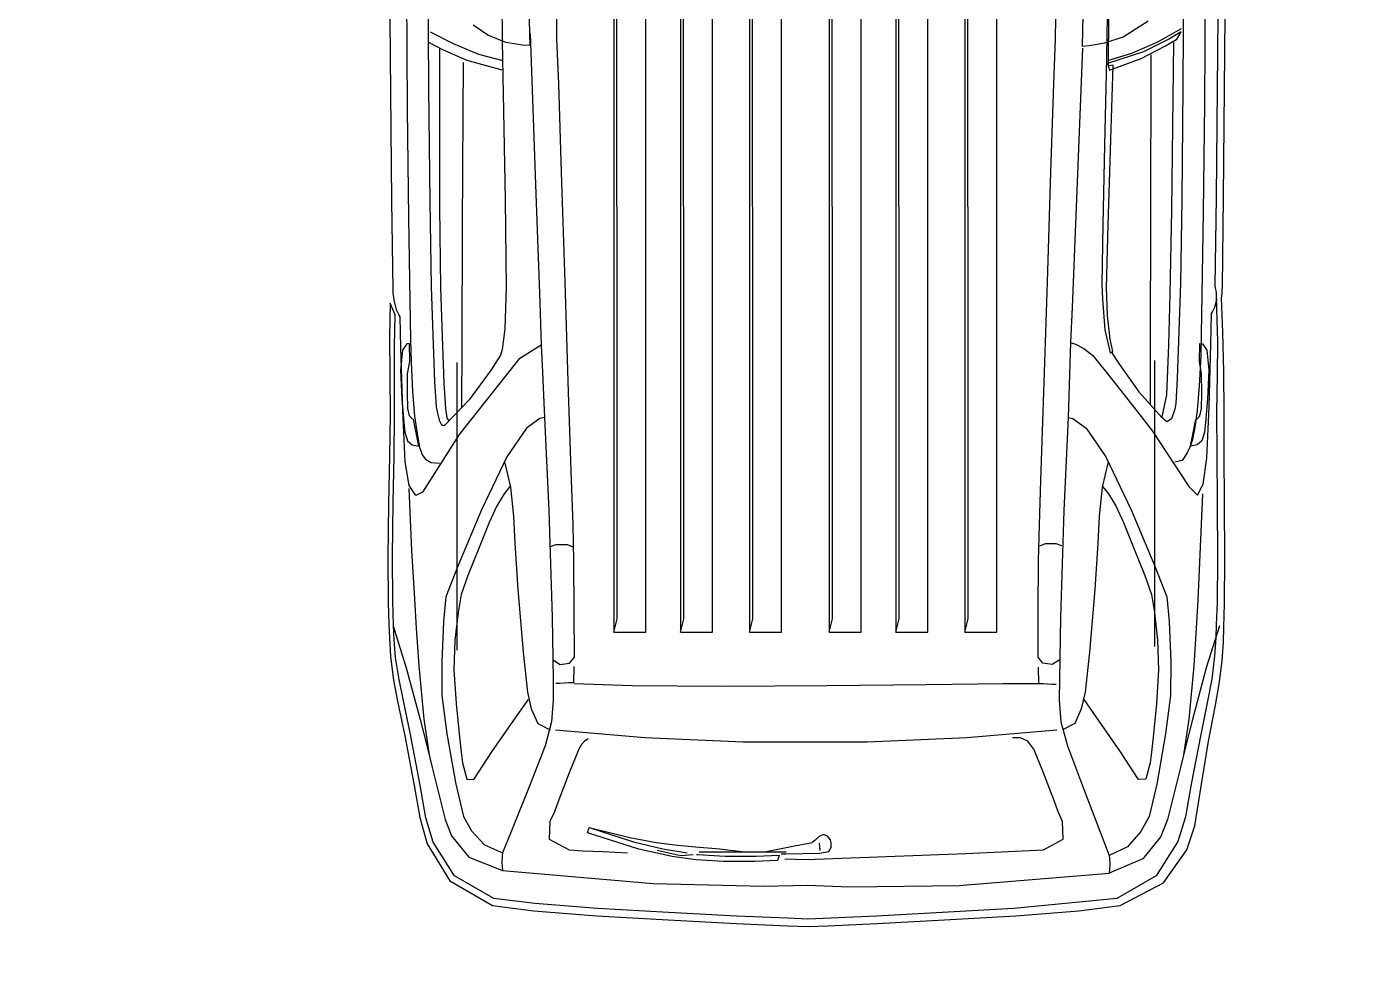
# Model space of a CAD drawing. Header units: millimetres. Extents: x 4156 to 4603, y 996 to 1078.
# Drawn here: x 4177.067 to 4180.344, y 1010.346 to 1012.632 of the extents above; entities that cross this region are included whole.
import ezdxf

# ---------------------------------------------------------------- set-up
doc = ezdxf.new("R2010")
doc.units = ezdxf.units.MM
doc.header["$LTSCALE"] = 20
doc.layers.add('-HIDRO', color=8, linetype='Continuous')

# ---------------------------------------------------------------- blocks, each defined once
blk = doc.blocks.new('Austin Mini dessus')
at = {"color": 8, "flags": 128}
for points in [[(2.1078, 3.7972), (1.9397, 3.7986)], [(2.4284, 3.7942), (2.1078, 3.7972)], [(2.6259, 3.7916), (2.4284, 3.7942)], [(2.6343, 3.7911), (2.6259, 3.7916)], [(2.642, 3.7903), (2.6343, 3.7911)], [(2.649, 3.7893), (2.642, 3.7903)], [(2.6704, 3.7837), (2.649, 3.7893)], [(2.6551, 3.7981), (2.7306, 3.7997)], [(2.6814, 3.7868), (2.6551, 3.7981)], [(2.6822, 3.7782), (2.6704, 3.7837)], [(2.7507, 3.7887), (2.6814, 3.7868)], [(2.7306, 3.7997), (2.8147, 3.7991)], [(2.8237, 3.7886), (2.7507, 3.7887)], [(2.8147, 3.7991), (2.9021, 3.7984)], [(2.9048, 3.7882), (2.8237, 3.7886)], [(2.9021, 3.7984), (2.9944, 3.7997)], [(2.9951, 3.7894), (2.9048, 3.7882)], [(2.9944, 3.7997), (3.0997, 3.8021)], [(3.0966, 3.7917), (2.9951, 3.7894)], [(3.2164, 3.793), (3.0966, 3.7917)], [(3.0997, 3.8021), (3.2215, 3.8034)], [(3.316, 3.7921), (3.2164, 3.793)], [(3.2215, 3.8034), (3.3188, 3.8025)], [(3.3693, 3.7904), (3.316, 3.7921)], [(3.3188, 3.8025), (3.3675, 3.8008)], [(3.3675, 3.8008), (3.3972, 3.7998)], [(3.4015, 3.7895), (3.3693, 3.7904)], [(3.3706, 3.7916), (3.4639, 3.7624)], [(3.3972, 3.7998), (3.439, 3.7972)], [(3.4406, 3.7862), (3.4015, 3.7895)], [(3.439, 3.7972), (3.4912, 3.7905)], [(3.4894, 3.7783), (3.4406, 3.7862)], [(3.4912, 3.7905), (3.5375, 3.7819)], [(1.9674, 3.7618), (2.2252, 3.7604)], [(2.2252, 3.7604), (2.4664, 3.7574)], [(2.4664, 3.7574), (2.6503, 3.7544)], [(2.6503, 3.7544), (2.7365, 3.753)], [(2.6858, 3.7757), (2.6822, 3.7782)], [(2.7538, 3.7741), (2.6858, 3.7757)], [(2.7449, 3.7554), (2.7458, 3.7609)], [(2.7845, 3.7544), (2.7449, 3.7554)], [(2.7458, 3.7609), (2.7598, 3.7709)], [(2.8931, 3.7702), (2.7538, 3.7741)], [(2.7598, 3.7709), (2.8041, 3.7753)], [(2.8122, 3.7594), (2.7845, 3.7544)], [(2.8041, 3.7753), (2.8678, 3.772)], [(2.8551, 3.7596), (2.8122, 3.7594)], [(2.8891, 3.7588), (2.8551, 3.7596)], [(2.8678, 3.772), (2.9199, 3.7677)], [(2.9053, 3.7556), (2.8891, 3.7588)], [(3.0069, 3.7651), (2.8931, 3.7702)], [(2.9118, 3.7497), (2.9053, 3.7556)], [(2.9199, 3.7677), (2.9416, 3.7655)], [(2.9416, 3.7655), (2.9606, 3.76)], [(2.9606, 3.76), (2.9698, 3.7493)], [(3.0599, 3.7557), (3.0069, 3.7651)], [(3.0819, 3.7412), (3.0599, 3.7557)], [(3.0661, 3.7568), (3.2036, 3.7505)], [(3.4639, 3.7624), (3.5784, 3.7316)], [(3.5334, 3.7691), (3.4894, 3.7783)], [(3.6119, 3.753), (3.5334, 3.7691)], [(3.5375, 3.7819), (3.6147, 3.7659)], [(3.6147, 3.7659), (3.7245, 3.7448)], [(2.7365, 3.753), (2.7855, 3.7519)], [(2.7855, 3.7519), (2.851, 3.7488)], [(2.851, 3.7488), (2.9058, 3.7442)], [(2.9058, 3.7442), (2.9441, 3.7386)], [(2.913, 3.7465), (2.9118, 3.7497)], [(2.9725, 3.7349), (2.913, 3.7465)], [(2.9441, 3.7386), (2.9744, 3.7329)], [(2.9469, 3.6452), (3.0743, 3.7267)], [(2.9698, 3.7493), (2.9725, 3.7349)], [(2.9744, 3.7329), (2.9916, 3.7274)], [(2.9916, 3.7274), (3.001, 3.7198)], [(3.0743, 3.7267), (3.0819, 3.7412)], [(3.2036, 3.7505), (3.3106, 3.7441)], [(3.3106, 3.7441), (3.3759, 3.7402)], [(3.3759, 3.7402), (3.4593, 3.7344)], [(3.4593, 3.7344), (3.5777, 3.7235)], [(3.5777, 3.7235), (3.6563, 3.7118)], [(3.5784, 3.7316), (3.6421, 3.7153)], [(3.7239, 3.7317), (3.6119, 3.753)], [(3.7964, 3.7192), (3.7239, 3.7317)], [(3.7245, 3.7448), (3.7958, 3.7324)], [(3.7958, 3.7324), (3.8536, 3.716)], [(1.8979, 3.7134), (2.0543, 3.714)], [(2.0537, 3.7091), (2.0796, 3.6584)], [(2.0543, 3.714), (2.1798, 3.7129)], [(2.094, 3.6816), (2.0773, 3.7122)], [(2.1798, 3.7129), (2.4309, 3.7103)], [(2.4309, 3.7103), (2.6188, 3.7069)], [(2.6188, 3.7069), (2.7259, 3.7034)], [(2.7259, 3.7034), (2.8298, 3.6998)], [(2.8298, 3.6998), (2.8852, 3.6963)], [(2.8852, 3.6963), (2.8995, 3.6935)], [(3.001, 3.7198), (3.0087, 3.7071)], [(3.0087, 3.7071), (3.01, 3.6884)], [(3.6421, 3.7153), (3.6846, 3.7048)], [(3.6846, 3.7048), (3.7528, 3.688)], [(3.8504, 3.7028), (3.7964, 3.7192)], [(3.9251, 3.6552), (3.8504, 3.7028)], [(3.8536, 3.716), (3.9358, 3.6662)], [(2.0918, 3.6884), (2.2083, 3.6887)], [(2.1175, 3.6272), (2.094, 3.6816)], [(2.2083, 3.6887), (2.4426, 3.6885)], [(2.4426, 3.6885), (2.6215, 3.6864)], [(2.6215, 3.6864), (2.7286, 3.6829)], [(2.7286, 3.6829), (2.8326, 3.6793)], [(2.8326, 3.6793), (2.8879, 3.6758)], [(2.8698, 3.6229), (2.9257, 3.6769)], [(2.8879, 3.6758), (2.8994, 3.674)], [(2.8994, 3.674), (2.9094, 3.6722)], [(2.8995, 3.6935), (2.9148, 3.6898)], [(2.9094, 3.6722), (2.9171, 3.6679)], [(2.9148, 3.6898), (2.9254, 3.6845)], [(2.9269, 3.6823), (2.9254, 3.6845)], [(2.9257, 3.6769), (2.9271, 3.6797)], [(2.9271, 3.6797), (2.9269, 3.6823)], [(3.2381, 3.6482), (3.3067, 3.6745)], [(3.3067, 3.6745), (3.361, 3.68)], [(3.361, 3.68), (3.4507, 3.6839)], [(3.4507, 3.6839), (3.525, 3.6834)], [(3.525, 3.6834), (3.6102, 3.6722)], [(3.6102, 3.6722), (3.7219, 3.6526)], [(3.7528, 3.688), (3.8, 3.6763)], [(3.8, 3.6763), (3.8361, 3.6624)], [(3.9358, 3.6662), (3.9909, 3.5714)], [(2.0796, 3.6584), (2.1036, 3.6021)], [(2.1218, 3.6365), (2.2347, 3.637)], [(2.2347, 3.637), (2.4865, 3.6382)], [(2.4865, 3.6382), (2.7473, 3.6393)], [(2.7473, 3.6393), (2.8869, 3.6399)], [(2.7793, 3.5129), (2.9469, 3.6452)], [(2.7871, 3.6502), (3.4246, 3.6502)], [(3.1134, 3.5955), (3.2381, 3.6482)], [(3.2592, 3.6259), (3.3014, 3.6408)], [(3.3014, 3.6408), (3.3411, 3.6477)], [(3.3411, 3.6477), (3.4025, 3.6546)], [(3.4025, 3.6546), (3.4682, 3.6568)], [(3.4682, 3.6568), (3.5432, 3.6518)], [(3.5432, 3.6518), (3.6174, 3.6446)], [(3.6174, 3.6446), (3.651, 3.6408)], [(3.651, 3.6408), (3.6741, 3.6378)], [(3.6741, 3.6378), (3.7107, 3.6285)], [(3.7219, 3.6526), (3.793, 3.6355)], [(3.793, 3.6355), (3.8251, 3.6178)], [(3.8361, 3.6624), (3.8831, 3.6237)], [(3.9748, 3.5682), (3.9251, 3.6552)], [(2.0615, 3.5818), (2.0389, 3.6143)], [(2.1391, 3.55), (2.1175, 3.6272)], [(2.8029, 3.5745), (2.8698, 3.6229)], [(3.1969, 3.6007), (3.2592, 3.6259)], [(3.7113, 3.6124), (3.6503, 3.5725)], [(3.7107, 3.6285), (3.7113, 3.6124)], [(3.8251, 3.6178), (3.8563, 3.5892)], [(3.8831, 3.6237), (3.9133, 3.5491)], [(2.0778, 3.5418), (2.0615, 3.5818)], [(2.1036, 3.6021), (2.1179, 3.5483)], [(2.7705, 3.5534), (2.8029, 3.5745)], [(2.9962, 3.5397), (3.1134, 3.5955)], [(3.1044, 3.562), (3.1417, 3.5787)], [(3.1417, 3.5787), (3.1969, 3.6007)], [(3.8563, 3.5892), (3.8742, 3.5491)], [(1.8885, 3.5517), (2.0756, 3.55)], [(2.0756, 3.55), (2.1906, 3.5477)], [(2.1906, 3.5477), (2.4267, 3.5434)], [(2.712, 3.5443), (2.7579, 3.5502)], [(2.7579, 3.5502), (2.7705, 3.5534)], [(3.0068, 3.545), (3.0636, 3.5315)], [(3.0618, 3.5326), (3.0778, 3.5457)], [(3.0778, 3.5457), (3.1044, 3.562)], [(3.6503, 3.5725), (3.5724, 3.5187)], [(3.8253, 3.5293), (3.8742, 3.5491)], [(3.8742, 3.5491), (3.8804, 3.5498)], [(3.8804, 3.5498), (3.8953, 3.5506)], [(3.8953, 3.5506), (3.9133, 3.5491)], [(3.9133, 3.5491), (3.9421, 3.2156)], [(3.9862, 3.4773), (3.9748, 3.5682)], [(3.9909, 3.5714), (4.0023, 3.48)], [(2.0837, 3.5046), (2.0778, 3.5418)], [(2.4267, 3.5434), (2.6206, 3.5411)], [(2.6206, 3.5411), (2.712, 3.5443)], [(2.9326, 3.496), (2.9962, 3.5397)], [(3.0636, 3.5315), (3.1275, 3.5247)], [(3.1275, 3.5247), (3.1878, 3.5219)], [(3.1878, 3.5219), (3.29, 3.5153)], [(3.29, 3.5153), (3.4288, 3.5036)], [(3.5724, 3.5187), (3.5339, 3.4917)], [(3.7236, 3.4885), (3.8253, 3.5293)], [(1.8885, 3.4935), (2.0844, 3.4883)], [(2.0579, 3.4882), (2.4134, 3.475)], [(2.0844, 3.4883), (2.0837, 3.5046)], [(2.7489, 3.4635), (2.7793, 3.5129)], [(2.9113, 3.4668), (2.9326, 3.496)], [(3.4288, 3.5036), (3.5179, 3.4935)], [(3.5179, 3.4935), (3.5549, 3.4854)], [(3.5549, 3.4854), (3.5868, 3.4709)], [(3.6368, 3.4545), (3.7236, 3.4885)], [(2.4134, 3.475), (2.6537, 3.4666)], [(2.6537, 3.4666), (2.7489, 3.4635)], [(2.7489, 3.4635), (2.8086, 3.4608)], [(2.8086, 3.4608), (2.8767, 3.4577)], [(2.8767, 3.4577), (2.9092, 3.4563)], [(2.9092, 3.4563), (2.9113, 3.4668)], [(2.9092, 3.4563), (3.1149, 3.4465)], [(3.5868, 3.4709), (3.6013, 3.4438)], [(3.9969, 3.3387), (3.9862, 3.4773)], [(4.0023, 3.48), (4.0132, 3.3405)], [(2.0699, 3.4284), (1.9786, 3.4297)], [(2.1695, 3.4247), (2.0699, 3.4284)], [(3.1149, 3.4465), (3.3513, 3.4394)], [(3.1945, 3.4428), (3.1904, 3.4299)], [(3.1904, 3.4299), (3.1906, 3.4059)], [(3.3513, 3.4394), (3.4895, 3.4367)], [(3.4471, 3.4365), (3.4563, 3.4213)], [(3.4895, 3.4367), (3.5356, 3.4366)], [(3.4982, 3.4219), (3.4986, 3.4312)], [(3.5356, 3.4366), (3.5836, 3.4404)], [(3.5836, 3.4404), (3.6368, 3.4545)], [(3.6013, 3.4314), (3.6181, 3.2335)], [(3.756, 3.4243), (3.7841, 3.435)], [(3.7841, 3.435), (3.8045, 3.444)], [(3.8045, 3.444), (3.8435, 3.4455)], [(3.8435, 3.4455), (3.8675, 3.4012)], [(2.3653, 3.4184), (2.1695, 3.4247)], [(2.6091, 3.4106), (2.3653, 3.4184)], [(2.8528, 3.4028), (2.6091, 3.4106)], [(3.0481, 3.3965), (2.8528, 3.4028)], [(3.147, 3.3929), (3.0481, 3.3965)], [(3.1906, 3.4059), (3.1955, 3.3932)], [(3.4534, 3.4004), (3.4403, 3.3899)], [(3.4563, 3.4213), (3.4534, 3.4004)], [(3.4969, 3.3921), (3.4973, 3.4027)], [(3.4973, 3.4027), (3.4982, 3.4219)], [(3.6439, 3.38), (3.6968, 3.4013)], [(3.6968, 3.4013), (3.756, 3.4243)], [(3.8675, 3.4012), (3.8692, 3.3713)], [(3.2267, 3.3909), (3.147, 3.3929)], [(3.3378, 3.39), (3.2267, 3.3909)], [(3.4403, 3.3899), (3.3378, 3.39)], [(3.4605, 3.391), (3.4969, 3.3921)], [(3.4984, 3.3906), (3.5032, 3.2619)], [(3.6215, 3.3593), (3.6261, 3.3671)], [(3.6261, 3.3671), (3.6334, 3.3741)], [(3.6334, 3.3741), (3.6439, 3.38)], [(3.8692, 3.3713), (3.8712, 3.3271)], [(3.8294, 3.3605), (3.8176, 3.3569)], [(3.8176, 3.3569), (3.8402, 3.2669)], [(3.8176, 3.3569), (3.8491, 3.259)], [(3.8656, 3.2467), (3.8294, 3.3605)], [(4.0064, 3.181), (3.9969, 3.3387)], [(4.0132, 3.3405), (4.0227, 3.1819)], [(3.8712, 3.3271), (3.8736, 3.2722)], [(1.521, 3.3024), (3.3849, 3.3024)], [(3.3552, 3.2953), (1.5269, 3.296)], [(3.3849, 3.3024), (3.3552, 3.2953)], [(3.3849, 3.3024), (3.3849, 3.2314)], [(3.5032, 3.2619), (3.5043, 3.0618)], [(3.8402, 3.2669), (3.8508, 3.2084)], [(3.8491, 3.259), (3.8648, 3.1939)], [(3.3849, 3.2314), (1.521, 3.2314)], [(3.6181, 3.2335), (3.6277, 3.0159)], [(3.8822, 3.1732), (3.8656, 3.2467)], [(3.8508, 3.2084), (3.8565, 3.1612)], [(3.8648, 3.1939), (3.8741, 3.1401)], [(3.868, 3.2065), (3.8741, 3.1805)], [(3.9421, 3.2156), (3.9474, 2.9699)], [(3.8565, 3.1612), (3.8604, 3.1213)], [(3.8741, 3.1805), (3.8782, 3.1603)], [(3.8782, 3.1603), (3.8797, 3.1523)], [(3.8893, 3.1208), (3.8822, 3.1732)], [(4.0139, 3.0308), (4.0064, 3.181)], [(4.0227, 3.1819), (4.0303, 3.0312)], [(1.521, 3.1548), (3.3849, 3.1548)], [(1.521, 3.1548), (3.3849, 3.1548)], [(3.3552, 3.1477), (1.5269, 3.1484)], [(3.3849, 3.1548), (3.3552, 3.1477)], [(3.3849, 3.1548), (3.3849, 3.0838)], [(3.8797, 3.1523), (3.8778, 3.1263)], [(3.8604, 3.1213), (3.8653, 3.0676)], [(3.8718, 3.1136), (3.8718, 3.0663)], [(3.8772, 3.1193), (3.8773, 3.1186)], [(3.8773, 3.1186), (3.8774, 3.1179)], [(3.8774, 3.1179), (3.8775, 3.1172)], [(3.8775, 3.1172), (3.8809, 3.056)], [(3.8927, 3.0595), (3.8893, 3.1208)], [(3.3849, 3.0838), (1.521, 3.0838)], [(3.5043, 3.0618), (3.503, 2.8311)], [(3.8653, 3.0676), (3.8715, 3.0137)], [(3.8718, 3.0663), (3.8715, 2.9763)], [(3.8809, 3.056), (3.8809, 2.9867)], [(3.8927, 2.9903), (3.8927, 3.0595)], [(3.6277, 3.0159), (3.6279, 2.8795)], [(4.019, 2.9175), (4.0139, 3.0308)], [(4.0303, 3.0312), (4.0353, 2.9173)], [(1.521, 3.0018), (3.3849, 3.0018)], [(1.521, 3.0017), (3.3849, 3.0017)], [(3.3552, 2.9947), (1.5269, 2.9954)], [(3.3849, 3.0017), (3.3552, 2.9947)], [(3.3849, 3.0018), (3.3849, 2.9307)], [(3.8809, 2.9867), (3.8793, 2.9363)], [(3.8911, 2.9399), (3.8927, 2.9903)], [(3.8717, 2.9689), (3.8581, 2.9022)], [(3.8715, 2.9763), (3.8713, 2.9207)], [(3.9474, 2.9699), (3.9456, 2.8742)], [(3.3849, 2.9307), (1.521, 2.9307)], [(3.8763, 2.9214), (3.8745, 2.8469)], [(3.8764, 2.9319), (3.8763, 2.9214)], [(3.8793, 2.9363), (3.8911, 2.9399)], [(3.8871, 2.9232), (3.8888, 2.876)], [(3.8581, 2.9022), (3.8521, 2.8707)], [(4.0208, 2.8728), (4.019, 2.9175)], [(4.0353, 2.9173), (4.0372, 2.8721)], [(3.6279, 2.8795), (3.6277, 2.7413)], [(3.8458, 2.8564), (3.8507, 2.8629)], [(3.8521, 2.8707), (3.8507, 2.8629)], [(3.8888, 2.876), (3.8844, 2.7575)], [(3.9456, 2.8742), (3.9489, 2.78)], [(4.0141, 2.7205), (4.0208, 2.8728)], [(4.0372, 2.8721), (4.0353, 2.829)], [(3.503, 2.8311), (3.5007, 2.6103)], [(3.8333, 2.8378), (3.8378, 2.8476)], [(3.8369, 2.8289), (3.8333, 2.8378)], [(3.8378, 2.8476), (3.8458, 2.8564)], [(3.8688, 2.8456), (3.8527, 2.8468)], [(3.8745, 2.8469), (3.8712, 2.8257)], [(1.521, 2.8252), (3.3849, 2.8252)], [(1.521, 2.8252), (3.3849, 2.8252)], [(3.3552, 2.8181), (1.5269, 2.8188)], [(3.3849, 2.8252), (3.3552, 2.8181)], [(3.3849, 2.8252), (3.3849, 2.7542)], [(3.8449, 2.8226), (3.8369, 2.8289)], [(3.8518, 2.8207), (3.8449, 2.8226)], [(3.8621, 2.821), (3.8518, 2.8207)], [(3.8712, 2.8257), (3.8621, 2.821)], [(4.0353, 2.829), (4.0303, 2.7187)], [(3.9489, 2.78), (3.9462, 2.5372)], [(3.3849, 2.7542), (1.521, 2.7542)], [(3.6277, 2.7413), (3.6181, 2.5203)], [(3.8844, 2.7575), (3.8754, 2.5224)], [(3.9974, 2.4164), (4.0141, 2.7205)], [(4.0303, 2.7187), (4.0227, 2.5701)], [(1.521, 2.6777), (3.3849, 2.6777)], [(1.521, 2.6776), (3.3849, 2.6776)], [(3.3552, 2.6705), (1.5269, 2.6712)], [(3.3849, 2.6776), (3.3552, 2.6705)], [(3.3849, 2.6777), (3.3849, 2.6066)], [(3.3849, 2.6066), (1.521, 2.6066)], [(3.5007, 2.6103), (3.4987, 2.4401)], [(4.0227, 2.5701), (4.0132, 2.4114)], [(3.9462, 2.5372), (3.9187, 2.2052)], [(1.521, 2.5246), (3.3849, 2.5246)], [(1.521, 2.5246), (3.3849, 2.5246)], [(3.3552, 2.5175), (1.5269, 2.5182)], [(3.3849, 2.5246), (3.3552, 2.5175)], [(3.3849, 2.5246), (3.3849, 2.4536)], [(3.6181, 2.5203), (3.6013, 2.3205)], [(3.8754, 2.5224), (3.8675, 2.3507)], [(3.3849, 2.4536), (1.521, 2.4536)], [(3.4987, 2.4401), (3.4984, 2.3614)], [(3.6192, 2.401), (3.619, 2.419)], [(3.9754, 2.1881), (3.9974, 2.4164)], [(3.6261, 2.3848), (3.6192, 2.401)], [(3.6439, 2.372), (3.6261, 2.3848)], [(4.0132, 2.4114), (4.0023, 2.272)], [(3.0481, 2.356), (2.8528, 2.3496)], [(3.147, 2.3596), (3.0481, 2.356)], [(3.2267, 2.3616), (3.147, 2.3596)], [(3.1892, 2.3465), (3.1942, 2.3592)], [(3.3378, 2.3625), (3.2267, 2.3616)], [(3.4403, 2.3625), (3.3378, 2.3625)], [(3.4534, 2.352), (3.4403, 2.3625)], [(3.462, 2.3625), (3.4984, 2.3614)], [(3.4984, 2.3614), (3.4988, 2.3509)], [(3.6968, 2.3507), (3.6439, 2.372)], [(2.0699, 2.3241), (1.9786, 2.3223)], [(2.1695, 2.3277), (2.0699, 2.3241)], [(2.3653, 2.3341), (2.1695, 2.3277)], [(2.6091, 2.3418), (2.3653, 2.3341)], [(2.8528, 2.3496), (2.6091, 2.3418)], [(3.189, 2.3226), (3.1892, 2.3465)], [(3.4471, 2.3159), (3.4563, 2.3312)], [(3.4563, 2.3312), (3.4534, 2.352)], [(3.4988, 2.3509), (3.4997, 2.3317)], [(3.4997, 2.3317), (3.5002, 2.3223)], [(3.756, 2.3277), (3.6968, 2.3507)], [(3.7841, 2.317), (3.756, 2.3277)], [(3.8675, 2.3507), (3.8435, 2.3065)], [(2.7418, 2.2903), (2.9092, 2.2957)], [(2.9092, 2.2957), (3.1149, 2.3055)], [(2.9092, 2.2957), (2.9113, 2.2851)], [(3.1149, 2.3055), (3.3513, 2.3125)], [(3.1931, 2.3097), (3.189, 2.3226)], [(3.3513, 2.3125), (3.4895, 2.3152)], [(3.4895, 2.3152), (3.5356, 2.3154)], [(3.5356, 2.3154), (3.5836, 2.3116)], [(3.5836, 2.3116), (3.6368, 2.2975)], [(3.5868, 2.2811), (3.6013, 2.3081)], [(3.6368, 2.2975), (3.725, 2.2641)], [(3.8045, 2.308), (3.7841, 2.317)], [(3.8435, 2.3065), (3.8045, 2.308)], [(1.881, 2.2603), (2.0858, 2.2644)], [(2.0858, 2.2644), (2.0844, 2.2494)], [(2.0905, 2.2638), (2.4428, 2.2777)], [(2.4428, 2.2777), (2.6647, 2.2869)], [(2.6647, 2.2869), (2.7418, 2.2903)], [(2.7431, 2.2881), (2.7462, 2.2798)], [(2.7462, 2.2798), (2.7556, 2.2611)], [(2.9113, 2.2851), (2.9326, 2.256)], [(3.5179, 2.2584), (3.5549, 2.2666)], [(3.5549, 2.2666), (3.5868, 2.2811)], [(3.725, 2.2641), (3.8293, 2.2244)], [(4.0023, 2.272), (3.9909, 2.1805)], [(2.0844, 2.2494), (2.0784, 2.2142)], [(2.7556, 2.2611), (2.7718, 2.2409)], [(2.7718, 2.2409), (2.8239, 2.1987)], [(2.9326, 2.256), (2.9962, 2.2123)], [(3.1878, 2.23), (3.29, 2.2366)], [(3.29, 2.2366), (3.4288, 2.2483)], [(3.4288, 2.2483), (3.5179, 2.2584)], [(3.5724, 2.2333), (3.5339, 2.2602)], [(2.0035, 2.2094), (2.0815, 2.2103)], [(2.1294, 2.2062), (2.0102, 2.2055)], [(2.0784, 2.2142), (2.0651, 2.1737)], [(2.0815, 2.2103), (2.0895, 2.2105)], [(2.0895, 2.2105), (2.1118, 2.2109)], [(2.0987, 2.1289), (2.1242, 2.2089)], [(2.1021, 2.1554), (2.1177, 2.2065)], [(2.1118, 2.2109), (2.1463, 2.2115)], [(2.1242, 2.2089), (2.1389, 2.2041)], [(2.128, 2.1963), (2.1294, 2.2062)], [(2.1463, 2.2115), (2.305, 2.215)], [(2.4818, 2.2073), (2.2935, 2.2014)], [(2.305, 2.215), (2.4809, 2.219)], [(2.4809, 2.219), (2.6134, 2.2208)], [(2.6213, 2.2106), (2.4818, 2.2073)], [(2.6134, 2.2208), (2.6469, 2.2196)], [(2.6829, 2.2085), (2.6213, 2.2106)], [(2.6469, 2.2196), (2.7143, 2.2143)], [(2.7355, 2.2029), (2.6829, 2.2085)], [(2.7143, 2.2143), (2.7654, 2.2024)], [(2.9962, 2.2123), (3.1134, 2.1564)], [(3.0068, 2.207), (3.0636, 2.2205)], [(3.0618, 2.2194), (3.0778, 2.2063)], [(3.0636, 2.2205), (3.1275, 2.2272)], [(3.0778, 2.2063), (3.1044, 2.19)], [(3.1275, 2.2272), (3.1878, 2.23)], [(3.6503, 2.1795), (3.5724, 2.2333)], [(3.8293, 2.2244), (3.8797, 2.2052)], [(3.8604, 2.1645), (3.8797, 2.2052)], [(3.8797, 2.2052), (3.8859, 2.2044)], [(3.8859, 2.2044), (3.9007, 2.2036)], [(3.8872, 2.13), (3.9187, 2.2052)], [(3.9007, 2.2036), (3.9187, 2.2052)], [(2.1389, 2.2041), (2.1134, 2.1336)], [(2.2935, 2.2014), (2.128, 2.1963)], [(2.7627, 2.1969), (2.7355, 2.2029)], [(2.7654, 2.2024), (2.7627, 2.1969)], [(2.763, 2.2003), (2.7912, 2.1821)], [(2.7912, 2.1821), (2.8517, 2.139)], [(2.8239, 2.1987), (2.9002, 2.139)], [(3.1044, 2.19), (3.1417, 2.1733)], [(3.7113, 2.1396), (3.6503, 2.1795)], [(3.9249, 2.1008), (3.9754, 2.1881)], [(3.9909, 2.1805), (3.9406, 2.0845)], [(2.0651, 2.1737), (2.0297, 2.1186)], [(2.0769, 2.098), (2.1021, 2.1554)], [(3.1134, 2.1564), (3.2381, 2.1037)], [(3.1417, 2.1733), (3.1969, 2.1512)], [(3.1969, 2.1512), (3.2592, 2.1261)], [(3.8265, 2.1348), (3.8604, 2.1645)], [(2.0692, 2.0713), (2.0987, 2.1289)], [(2.1134, 2.1336), (2.085, 2.08)], [(2.8517, 2.139), (2.9088, 2.0884)], [(2.9002, 2.139), (2.9394, 2.1086)], [(3.2592, 2.1261), (3.3014, 2.1112)], [(3.6741, 2.1142), (3.7107, 2.1235)], [(3.7107, 2.1235), (3.7113, 2.1396)], [(3.7219, 2.0993), (3.793, 2.1165)], [(3.793, 2.1165), (3.8265, 2.1348)], [(3.8375, 2.0902), (3.8872, 2.13)], [(2.0471, 2.045), (2.0769, 2.098)], [(2.1047, 2.1129), (2.4742, 2.1134)], [(2.4742, 2.1134), (2.7383, 2.1137)], [(2.7383, 2.1137), (2.8794, 2.1139)], [(2.7825, 2.1047), (3.4166, 2.1047)], [(2.8587, 2.0775), (2.9076, 2.0883)], [(2.9122, 2.0845), (2.9088, 2.0884)], [(2.9394, 2.1086), (3.062, 2.0282)], [(3.2381, 2.1037), (3.3067, 2.0774)], [(3.3014, 2.1112), (3.3411, 2.1043)], [(3.3411, 2.1043), (3.4025, 2.0974)], [(3.4025, 2.0974), (3.4682, 2.0952)], [(3.4682, 2.0952), (3.5432, 2.1001)], [(3.5432, 2.1001), (3.6174, 2.1074)], [(3.6102, 2.0798), (3.7219, 2.0993)], [(3.6174, 2.1074), (3.651, 2.1112)], [(3.651, 2.1112), (3.6741, 2.1142)], [(3.8, 2.0757), (3.8375, 2.0902)], [(3.8485, 2.0526), (3.9249, 2.1008)], [(2.0542, 2.0453), (2.0692, 2.0713)], [(2.085, 2.08), (2.0706, 2.0548)], [(2.0774, 2.0623), (2.2014, 2.0637)], [(2.2014, 2.0637), (2.4493, 2.0668)], [(2.4493, 2.0668), (2.6356, 2.0705)], [(2.6356, 2.0705), (2.7481, 2.0732)], [(2.7481, 2.0732), (2.8587, 2.0775)], [(2.8223, 2.0539), (2.8776, 2.0574)], [(2.8776, 2.0574), (2.8901, 2.0597)], [(2.8901, 2.0597), (2.9115, 2.0664)], [(2.9115, 2.0664), (2.9182, 2.0768)], [(2.9154, 2.0806), (2.9122, 2.0845)], [(2.9182, 2.0768), (2.9154, 2.0806)], [(3.0039, 2.0429), (3.008, 2.0596)], [(3.3067, 2.0774), (3.361, 2.072)], [(3.361, 2.072), (3.4507, 2.0681)], [(3.4507, 2.0681), (3.525, 2.0686)], [(3.525, 2.0686), (3.6102, 2.0798)], [(3.6846, 2.0471), (3.7528, 2.064)], [(3.7528, 2.064), (3.8, 2.0757)], [(3.9406, 2.0845), (3.8672, 2.0324)], [(1.8882, 2.0405), (2.0521, 2.0412)], [(2.0521, 2.0412), (2.1763, 2.0418)], [(2.0706, 2.0548), (2.0542, 2.0453)], [(2.1763, 2.0418), (2.4248, 2.0438)], [(2.4248, 2.0438), (2.6113, 2.0468)], [(2.6113, 2.0468), (2.7183, 2.0504)], [(2.7183, 2.0504), (2.8223, 2.0539)], [(2.9574, 2.0204), (2.9729, 2.0257)], [(2.9729, 2.0257), (2.9874, 2.0323)], [(2.9874, 2.0323), (3.0039, 2.0429)], [(3.062, 2.0282), (3.0814, 2.0091)], [(3.4593, 2.0176), (3.5777, 2.0285)], [(3.5777, 2.0285), (3.6563, 2.0402)], [(3.5784, 2.0204), (3.6421, 2.0366)], [(3.6421, 2.0366), (3.6846, 2.0471)], [(3.722, 2.0234), (3.7937, 2.0359)], [(3.7937, 2.0359), (3.8485, 2.0526)], [(3.8672, 2.0324), (3.8141, 2.0148)], [(2.2129, 1.9935), (2.454, 1.9966)], [(2.454, 1.9966), (2.638, 1.9996)], [(2.638, 1.9996), (2.7242, 2.001)], [(2.7242, 2.001), (2.7732, 2.0021)], [(2.7845, 2.0049), (2.7449, 2.0039)], [(2.7449, 2.0039), (2.7458, 1.9984)], [(2.7458, 1.9984), (2.7598, 1.9884)], [(2.7732, 2.0021), (2.8386, 2.0052)], [(2.8122, 1.9999), (2.7845, 2.0049)], [(2.8551, 1.9997), (2.8122, 1.9999)], [(2.8386, 2.0052), (2.8935, 2.0098)], [(2.8891, 2.0005), (2.8551, 1.9997)], [(2.9053, 2.0037), (2.8891, 2.0005)], [(2.8935, 2.0098), (2.9302, 2.0151)], [(2.9118, 2.0096), (2.9053, 2.0037)], [(2.913, 2.0128), (2.9118, 2.0096)], [(2.9725, 2.0244), (2.913, 2.0128)], [(2.9302, 2.0151), (2.9574, 2.0204)], [(2.9416, 1.9938), (2.9606, 1.9993)], [(2.9606, 1.9993), (2.9698, 2.01)], [(2.9698, 2.01), (2.9725, 2.0244)], [(3.0563, 1.9962), (2.9993, 1.9886)], [(3.0814, 2.0091), (3.0563, 1.9962)], [(3.0784, 1.9981), (3.2127, 2.0036)], [(3.2127, 2.0036), (3.3138, 2.0086)], [(3.3138, 2.0086), (3.3759, 2.0118)], [(3.3759, 2.0118), (3.4593, 2.0176)], [(3.4639, 1.9896), (3.5784, 2.0204)], [(3.5337, 1.986), (3.6114, 2.0021)], [(3.6114, 2.0021), (3.722, 2.0234)], [(3.7404, 2.0035), (3.6262, 1.9845)], [(3.8141, 2.0148), (3.7404, 2.0035)], [(1.9551, 1.9922), (2.2129, 1.9935)], [(2.0998, 1.9648), (2.4205, 1.9678)], [(2.4205, 1.9678), (2.618, 1.9704)], [(2.618, 1.9704), (2.6248, 1.9694)], [(2.6248, 1.9694), (2.6309, 1.9675)], [(2.6309, 1.9675), (2.6377, 1.9674)], [(2.6377, 1.9674), (2.6698, 1.9667)], [(2.6644, 1.9706), (2.6452, 1.9652)], [(2.675, 1.9758), (2.6644, 1.9706)], [(2.6698, 1.9667), (2.7401, 1.9651)], [(2.6783, 1.978), (2.675, 1.9758)], [(2.7462, 1.9796), (2.6783, 1.978)], [(2.7401, 1.9651), (2.8147, 1.9659)], [(2.8855, 1.9835), (2.7462, 1.9796)], [(2.7598, 1.9884), (2.8041, 1.984)], [(2.8041, 1.984), (2.8678, 1.9873)], [(2.8147, 1.9659), (2.8968, 1.9668)], [(2.8678, 1.9873), (2.9199, 1.9916)], [(2.9993, 1.9886), (2.8855, 1.9835)], [(2.8968, 1.9668), (2.9905, 1.9663)], [(2.9199, 1.9916), (2.9416, 1.9938)], [(2.9905, 1.9663), (3.0983, 1.9654)], [(3.3188, 1.9659), (3.3675, 1.9676)], [(3.3675, 1.9676), (3.3972, 1.9685)], [(3.3706, 1.9603), (3.4639, 1.9896)], [(3.3972, 1.9685), (3.4375, 1.9711)], [(3.4375, 1.9711), (3.4886, 1.9776)], [(3.4886, 1.9776), (3.5337, 1.986)], [(3.5466, 1.9696), (3.5003, 1.961)], [(3.6262, 1.9845), (3.5466, 1.9696)], [(1.9317, 1.9633), (2.0998, 1.9648)], [(2.1, 1.9484), (1.9317, 1.9469)], [(2.421, 1.9514), (2.1, 1.9484)], [(2.6186, 1.954), (2.421, 1.9514)], [(2.627, 1.9542), (2.6186, 1.954)], [(2.6353, 1.9546), (2.627, 1.9542)], [(2.6436, 1.9556), (2.6353, 1.9546)], [(2.7208, 1.9527), (2.6436, 1.9556)], [(2.808, 1.9509), (2.7208, 1.9527)], [(2.8968, 1.9503), (2.808, 1.9509)], [(2.9905, 1.9499), (2.8968, 1.9503)], [(3.0983, 1.949), (2.9905, 1.9499)], [(3.0983, 1.9654), (3.2215, 1.965)], [(3.2215, 1.9486), (3.0983, 1.949)], [(3.2215, 1.965), (3.3188, 1.9659)], [(3.3211, 1.9494), (3.2215, 1.9486)], [(3.3742, 1.9509), (3.3211, 1.9494)], [(3.4063, 1.9517), (3.3742, 1.9509)], [(3.448, 1.9543), (3.4063, 1.9517)], [(3.5003, 1.961), (3.448, 1.9543)]]:
    blk.add_lwpolyline(points, dxfattribs=at)

msp = doc.modelspace()

# ---------------------------------------------------------------- linework, layer by layer
at = {"layer": '-HIDRO'}
msp.add_lwpolyline([(4160.9199, 1072.3448, 0.099318), (4158.6701, 1032.4224, 0.188246), (4182.4565, 999.9142)], format="xyb", dxfattribs=at)
at = {"layer": '-HIDRO', "linetype": 'Continuous'}
for points in [[(4162.0568, 1072.3448, 0.099873), (4159.7499, 1032.6422, 0.183533), (4182.2717, 1001.3453)], [(4162.1821, 1072.18, 0.099477), (4159.9119, 1032.6751, 0.184298), (4182.5164, 1001.3782)]]:
    msp.add_lwpolyline(points, format="xyb", dxfattribs=at)

# ---------------------------------------------------------------- block references
at = {"layer": '-HIDRO', "xscale": -1.1, "yscale": 1.1, "zscale": 1.1, "rotation": 90}
msp.add_blockref('Austin Mini dessus', (4182.1308, 1014.879, 2.8888), dxfattribs=at)

doc.saveas('drawing.dxf')
